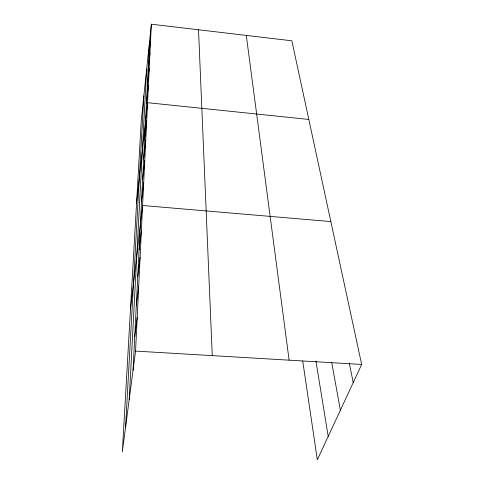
<?xml version="1.0" encoding="UTF-8"?>
<svg xmlns="http://www.w3.org/2000/svg" width="484" height="484" viewBox="0 0 484 484"><rect width="100%" height="100%" fill="white"/><g stroke="black" fill="none" stroke-linecap="round" stroke-linejoin="round"><path stroke-width="0.73" d="M151.359 24.2L141.28 120.389L122.337 451.826L135.568 351.094L151.359 24.2L291.852 40.801L361.663 364.452L317.316 459.8L302.724 360.985M133.04 370.357L149.52 41.757M129.198 399.602L146.646 69.139M125.574 427.197L143.851 95.838M148.806 55.975L150.681 38.206M148.056 70.973L149.967 52.98M147.257 86.811L149.211 68.607M146.422 103.558L148.413 85.148M136.53 203.504L147.566 102.693L308.816 119.451M144.613 139.561L146.694 120.764M143.645 158.933L145.769 139.967M142.611 179.534L144.783 160.404M141.51 201.471L143.73 182.208M130.505 308.913L142.599 205.506L330.844 221.575M139.077 249.925L141.395 230.469M137.734 276.775L140.1 257.282M136.288 305.634L138.708 286.147M134.727 336.737L137.202 317.322M135.568 351.094L361.663 364.452M349.254 362.921L353.217 382.602M331.679 362.274L340.373 410.226M315.925 361.076L328.206 436.386M246.283 35.417L289.111 360.169M198.519 29.772L212.264 355.625"/></g></svg>
